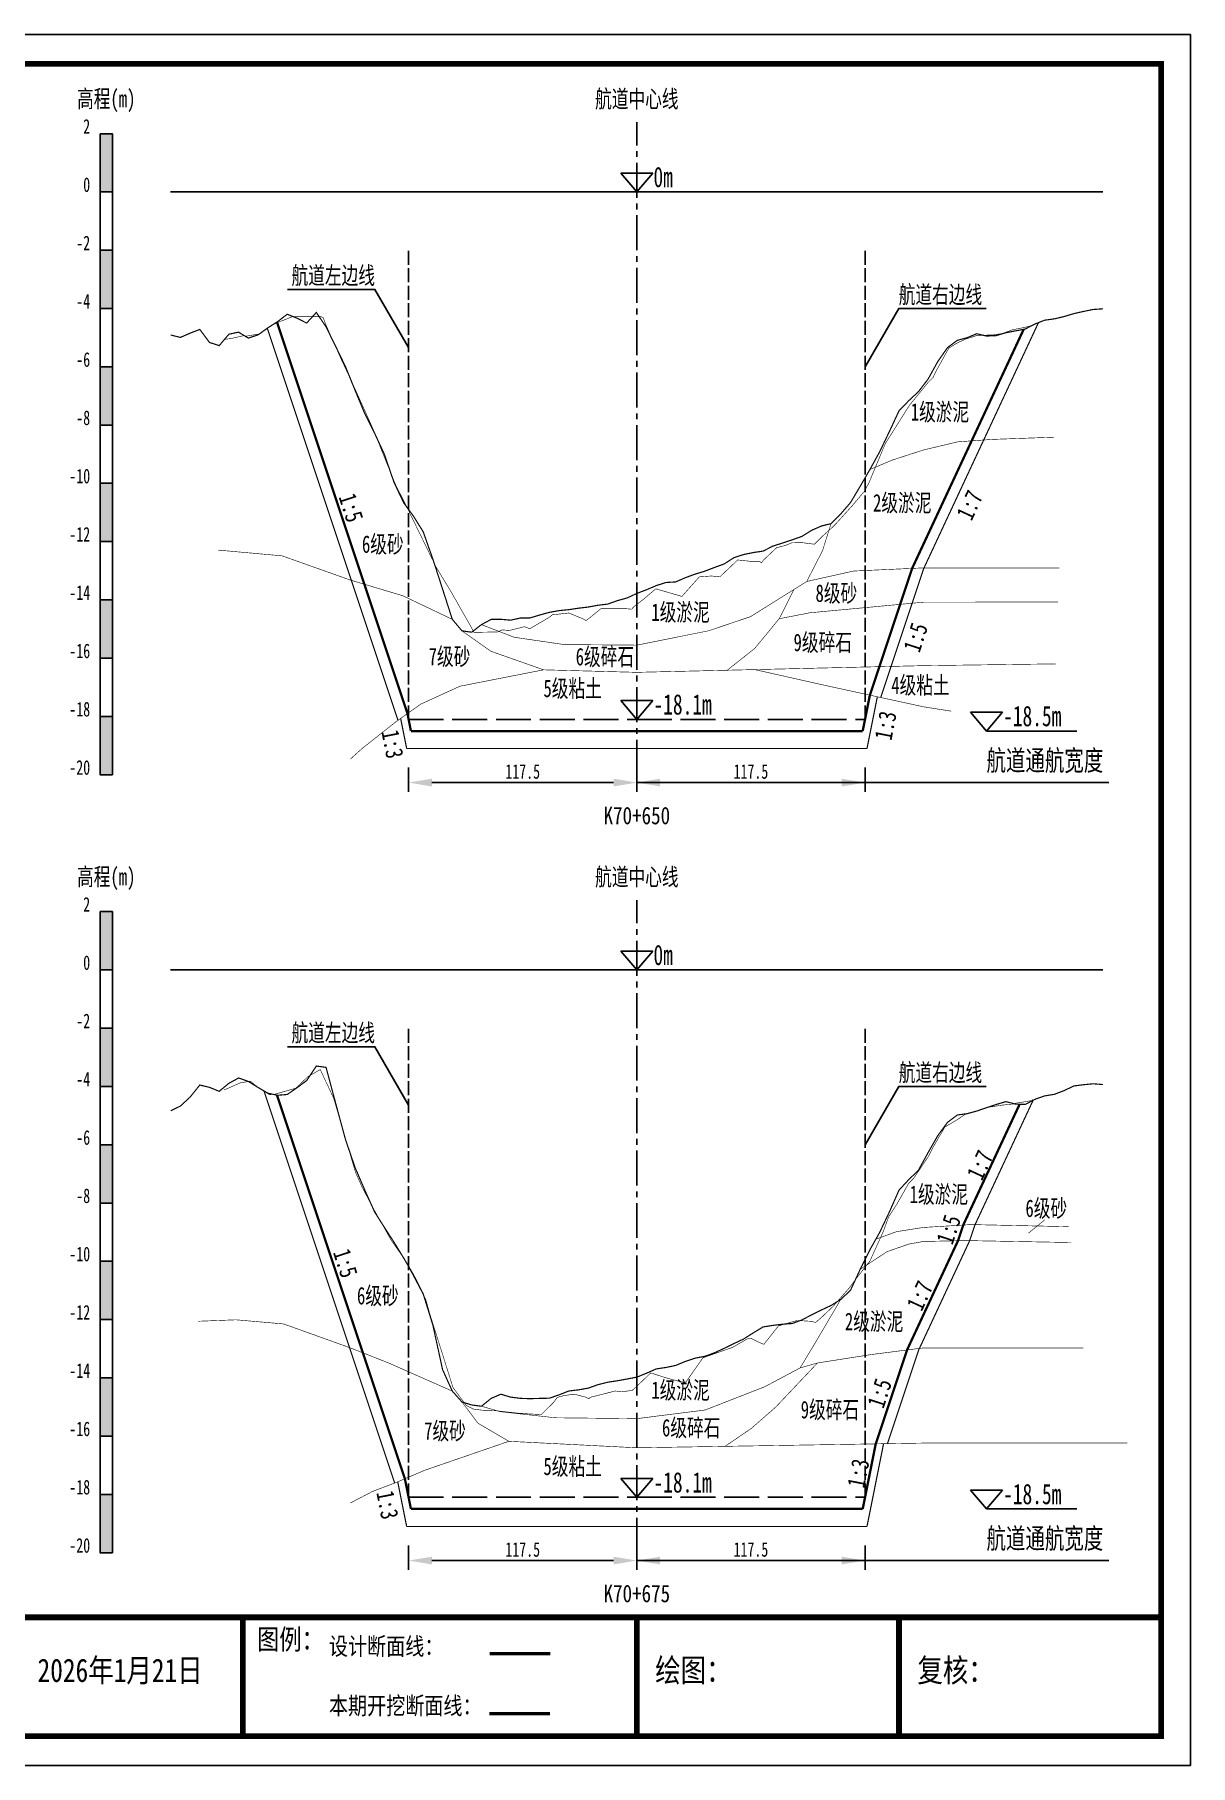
# Model space of a CAD drawing. Header units: millimetres. Extents: x 0 to 1680, y -8762 to 0.
# Drawn here: x 851.7 to 1050, y -5643 to -5346 of the extents above; entities that cross this region are included whole.
import ezdxf
from ezdxf.enums import TextEntityAlignment as Align

# ---------------------------------------------------------------- set-up
doc = ezdxf.new("R2010")
doc.units = ezdxf.units.MM
for name, pattern in [('ACAD_ISO02W100', [15, 12, -3]), ('ACAD_ISO05W100', [33, 24, -3, 0, -3, 0, -3]), ('CENTER2', [1.125, 0.75, -0.125, 0.125, -0.125])]:
    doc.linetypes.add(name, pattern=pattern)
for name, color, linetype in [('0-桩号', 1, 'Continuous'), ('0-航道左右边线标注', 8, 'Continuous'), ('1-疏浚底高', 7, 'Continuous'), ('1-通航宽度', 7, 'Continuous'), ('1-通航底高', 7, 'Continuous'), ('202601', 5, 'Continuous'), ('DMX', 20, 'Continuous'), ('L1', 7, 'Continuous'), ('图幅外框线', 145, 'Continuous'), ('地质分层', 6, 'Continuous'), ('坡比', 1, 'Continuous'), ('尺寸标注', 1, 'Continuous'), ('开挖线', 4, 'Continuous'), ('标尺', 7, 'Continuous'), ('超挖线', 3, 'Continuous'), ('辅助框', 7, 'Continuous'), ('通航底面线', 7, 'ACAD_ISO02W100')]:
    doc.layers.add(name, color=color, linetype=linetype)
doc.styles.get("Standard").update_dxf_attribs({"font": 'arial.ttf'})
doc.styles.add('仿宋', font='仿宋_GB2312.ttf', dxfattribs={"width": 0.8})
doc.styles.add('仿宋GB2312', font='仿宋_GB2312.ttf', dxfattribs={"width": 0.7, "height": 2.5})
doc.styles.add('仿宋体', font='仿宋_GB2312.ttf', dxfattribs={"width": 0.8})
doc.dimstyles.new('2000', dxfattribs={"dimtxt": 3, "dimasz": 2.5, "dimexe": 1.25, "dimexo": 0.625, "dimtad": 1, "dimlfac": 2, "dimdsep": 46, "dimtxsty": 'Standard', "dimcen": 2.5, "dimadec": 0, "dimazin": 0, "dimtfac": 1, "dimtmove": 0, "dimatfit": 3, "dimfxl": 0, "dimarcsym": 0})

# ---------------------------------------------------------------- blocks, each defined once
blk = doc.blocks.new('标尺')
at = {"layer": '标尺', "linetype": 'Continuous'}
for points in [[(-2.11667, 100), (0, 100), (0, 90), (-2.11667, 90)], [(-2.11667, 80), (0, 80), (0, 70), (-2.11667, 70)], [(-2.11667, 60), (0, 60), (0, 50), (-2.11667, 50)], [(-2.11667, 40), (0, 40), (0, 30), (-2.11667, 30)], [(-2.11667, 20), (0, 20), (0, 10), (-2.11667, 10)], [(-2.11667, 0), (0, 0), (0, -10), (-2.11667, -10)]]:
    blk.add_hatch(color=256, dxfattribs=at).paths.add_polyline_path(points)
for p, q in [((-2.11667, -10), (-2.11667, 100)), ((0, -10), (0, 100)), ((-2.11667, 80), (0, 80)), ((-2.11667, 70), (0, 70)), ((-2.11667, 60), (0, 60)), ((-2.11667, 50), (0, 50)), ((-2.11667, 40), (0, 40)), ((-2.11667, 30), (0, 30)), ((-2.11667, 20), (0, 20)), ((-2.11667, 10), (0, 10)), ((-2.11667, 0), (0, 0)), ((-2.11667, -10), (0, -10))]:
    blk.add_line(p, q, dxfattribs=at)
at = {"layer": '标尺'}
for points in [[(-2.11667, 100), (0, 100), (0, 90), (-2.11667, 90)], [(-2.11667, 100), (0, 100), (0, 90), (-2.11667, 90)], [(-2.11667, 80), (0, 80), (0, 70), (-2.11667, 70)], [(-2.11667, 80), (0, 80), (0, 70), (-2.11667, 70)], [(-2.11667, 60), (0, 60), (0, 50), (-2.11667, 50)], [(-2.11667, 60), (0, 60), (0, 50), (-2.11667, 50)], [(-2.11667, 40), (0, 40), (0, 30), (-2.11667, 30)], [(-2.11667, 40), (0, 40), (0, 30), (-2.11667, 30)], [(-2.11667, 20), (0, 20), (0, 10), (-2.11667, 10)], [(-2.11667, 20), (0, 20), (0, 10), (-2.11667, 10)], [(-2.11667, 0), (0, 0), (0, -10), (-2.11667, -10)], [(-2.11667, 0), (0, 0), (0, -10), (-2.11667, -10)]]:
    blk.add_lwpolyline(points, close=True, dxfattribs=at)
at = {"layer": '标尺', "style": '仿宋GB2312', "width": 0.7}
blk.add_text('高程(m)', height=3, dxfattribs=at).set_placement((-1.05833, 106), align=Align.MIDDLE_CENTER)
for s, p in [('2', (-3.81667, 100)), ('0', (-3.81667, 90)), ('-2', (-3.81667, 80)), ('-4', (-3.81667, 70)), ('-6', (-3.81667, 60)), ('-8', (-3.81667, 50)), ('-10', (-3.81667, 40)), ('-12', (-3.81667, 30)), ('-14', (-3.81667, 20)), ('-16', (-3.81667, 10)), ('-18', (-3.81667, 0)), ('-20', (-3.81667, -10))]:
    blk.add_text(s, height=2.5, dxfattribs=at).set_placement(p, align=Align.RIGHT)
blk = doc.blocks.new('通航底高')
at = {"layer": '1-通航底高'}
for p, q in [((-2.76, 3.23), (0, 0)), ((2.76, 3.23), (-2.76, 3.23)), ((0, 0), (2.76, 3.23))]:
    blk.add_line(p, q, dxfattribs=at)
at = {"layer": '1-通航底高', "style": '仿宋', "width": 0.7}
blk.add_attdef('通航底高', (2.86, 0.82), '', height=3.5, dxfattribs=at)
blk = doc.blocks.new('疏浚底高')
at = {"layer": '1-疏浚底高'}
for p, q in [((-2.76, 3.23), (0, 0)), ((2.76, 3.23), (-2.76, 3.23)), ((0, 0), (2.76, 3.23)), ((0, 0), (15.51, 0))]:
    blk.add_line(p, q, dxfattribs=at)
at = {"layer": '1-疏浚底高', "style": '仿宋', "width": 0.7}
blk.add_attdef('疏浚底高', (2.86, 0.82), '', height=3.5, dxfattribs=at)
blk = doc.blocks.new('*D254')
at = {"layer": 'Defpoints', "color": 0}
for p in [(915.83, -5463.5), (955, -5463.5), (955, -5474.35)]:
    blk.add_point(p, dxfattribs=at)
at = {"layer": '尺寸标注', "color": 0, "lineweight": -2, "ltscale": 0.5}
for p, q in [((915.83, -5471.75), (915.83, -5475.95)), ((955, -5471.75), (955, -5475.95)), ((919.83, -5474.35), (951, -5474.35))]:
    blk.add_line(p, q, dxfattribs=at)
at = {"layer": '尺寸标注', "color": 0}
for points in [[(919.83, -5473.69), (919.83, -5475.02), (915.83, -5474.35)], [(951, -5475.02), (951, -5473.69), (955, -5474.35)]]:
    blk.add_solid(points, dxfattribs=at)
at = {"layer": '尺寸标注', "color": 0, "insert": (935.42, -5472.46), "char_height": 2.5, "attachment_point": 5, "style": '仿宋GB2312'}
blk.add_mtext('117.5', dxfattribs=at)
blk = doc.blocks.new('*D255')
at = {"layer": 'Defpoints', "color": 0}
for p in [(915.83, -5597), (955, -5597), (955, -5607.85)]:
    blk.add_point(p, dxfattribs=at)
at = {"layer": '尺寸标注', "color": 0, "lineweight": -2, "ltscale": 0.5}
for p, q in [((915.83, -5605.25), (915.83, -5609.45)), ((955, -5605.25), (955, -5609.45)), ((919.83, -5607.85), (951, -5607.85))]:
    blk.add_line(p, q, dxfattribs=at)
at = {"layer": '尺寸标注', "color": 0}
for points in [[(919.83, -5607.19), (919.83, -5608.52), (915.83, -5607.85)], [(951, -5608.52), (951, -5607.19), (955, -5607.85)]]:
    blk.add_solid(points, dxfattribs=at)
at = {"layer": '尺寸标注', "color": 0, "insert": (935.42, -5605.96), "char_height": 2.5, "attachment_point": 5, "style": '仿宋GB2312'}
blk.add_mtext('117.5', dxfattribs=at)
blk = doc.blocks.new('*D311')
at = {"layer": 'Defpoints', "color": 0}
for p in [(955, -5463.5), (994.17, -5463.5), (994.17, -5474.35)]:
    blk.add_point(p, dxfattribs=at)
at = {"layer": '尺寸标注', "color": 0, "lineweight": -2, "ltscale": 0.5}
for p, q in [((955, -5471.75), (955, -5475.95)), ((994.17, -5471.75), (994.17, -5475.95)), ((959, -5474.35), (990.17, -5474.35))]:
    blk.add_line(p, q, dxfattribs=at)
at = {"layer": '尺寸标注', "color": 0}
for points in [[(959, -5473.69), (959, -5475.02), (955, -5474.35)], [(990.17, -5475.02), (990.17, -5473.69), (994.17, -5474.35)]]:
    blk.add_solid(points, dxfattribs=at)
at = {"layer": '尺寸标注', "color": 0, "insert": (974.58, -5472.46), "char_height": 2.5, "attachment_point": 5, "style": '仿宋GB2312'}
blk.add_mtext('117.5', dxfattribs=at)
blk = doc.blocks.new('*D312')
at = {"layer": 'Defpoints', "color": 0}
for p in [(955, -5597), (994.17, -5597), (994.17, -5607.85)]:
    blk.add_point(p, dxfattribs=at)
at = {"layer": '尺寸标注', "color": 0, "lineweight": -2, "ltscale": 0.5}
for p, q in [((955, -5605.25), (955, -5609.45)), ((994.17, -5605.25), (994.17, -5609.45)), ((959, -5607.85), (990.17, -5607.85))]:
    blk.add_line(p, q, dxfattribs=at)
at = {"layer": '尺寸标注', "color": 0}
for points in [[(959, -5607.19), (959, -5608.52), (955, -5607.85)], [(990.17, -5608.52), (990.17, -5607.19), (994.17, -5607.85)]]:
    blk.add_solid(points, dxfattribs=at)
at = {"layer": '尺寸标注', "color": 0, "insert": (974.58, -5605.96), "char_height": 2.5, "attachment_point": 5, "style": '仿宋GB2312'}
blk.add_mtext('117.5', dxfattribs=at)

msp = doc.modelspace()

# ---------------------------------------------------------------- linework, layer by layer
at = {"layer": '0-航道左右边线标注', "linetype": 'ACAD_ISO02W100', "ltscale": 0.2}
for points in [[(915.8333, -5463.5), (915.8333, -5383)], [(994.1667, -5463.5), (994.1667, -5383)], [(915.8333, -5597), (915.8333, -5516.5)], [(994.1667, -5597), (994.1667, -5516.5)]]:
    msp.add_lwpolyline(points, dxfattribs=at)
at = {"layer": '0-航道左右边线标注'}
for points in [[(915.8333, -5399.7131), (910.0598, -5389.7131), (895.0598, -5389.7131)], [(994.1667, -5403), (999.9402, -5393), (1014.9402, -5393)], [(915.8333, -5529.6818), (910.0598, -5519.6818), (895.0598, -5519.6818)], [(994.1667, -5536.5), (999.9402, -5526.5), (1014.9402, -5526.5)]]:
    msp.add_lwpolyline(points, dxfattribs=at)
at = {"layer": '1-通航宽度'}
for points in [[(955, -5474.35), (1036, -5474.35)], [(955, -5607.85), (1036, -5607.85)]]:
    msp.add_lwpolyline(points, dxfattribs=at)
at = {"layer": '202601', "color": 1, "linetype": 'Continuous', "const_width": 0.1}
for points in [[(884.166, -5398.3), (885.3997, -5398.15), (887.5497, -5397.65), (887.903, -5397.75), (890.343, -5397.35), (892.213, -5396), (892.9764, -5395.55), (895.913, -5394.4), (895.9897, -5394.4), (900.823, -5394.4), (901.193, -5394.6), (901.6197, -5395.75), (904.2397, -5401.65), (906.003, -5405.4), (909.1397, -5412.35), (910.2064, -5414.75), (911.1464, -5417.2), (913.373, -5422.7), (913.6764, -5423.4), (915.453, -5426.9), (919.8364, -5435.9), (920.0497, -5436.2), (920.4497, -5437.2), (923.203, -5441.75), (926.673, -5447.85), (927.0397, -5448.55), (927.2864, -5448.55), (928.3964, -5448.55), (931.113, -5448.5), (931.8697, -5448.15), (933.1264, -5448.25), (935.7197, -5447.6), (936.6397, -5447.95), (939.943, -5446), (940.5197, -5445.55), (941.0964, -5445.5), (943.3597, -5445.25), (945.853, -5446.3), (946.2764, -5446.55), (946.7697, -5446.2), (948.853, -5444.5), (952.9897, -5444.5), (954.1064, -5444.6), (954.513, -5444.15), (956.2597, -5442.8), (958.2564, -5441.1), (958.9297, -5441.3), (962.2164, -5442.25), (962.743, -5442.4), (962.873, -5442.25), (965.7297, -5439.05), (967.8097, -5438.9), (969.253, -5439.05), (971.623, -5436.8), (972.293, -5436.15), (974.6797, -5436.4), (976.073, -5436.4), (976.393, -5436.65), (976.703, -5436.2), (978.9864, -5434.05), (980.523, -5433.65), (981.7164, -5433.15), (983.5464, -5433.2), (985.4697, -5433.45), (986.943, -5432), (988.4464, -5430.65), (989.203, -5429.9), (992.0097, -5426.8), (994.0697, -5424.35), (994.8364, -5422.9), (997.5064, -5416.5), (997.7197, -5416.05), (998.1364, -5415.4), (1001.7564, -5409.65), (1005.0597, -5405.6), (1005.833, -5404.85), (1006.3264, -5403.8), (1008.5397, -5399.8), (1009.8264, -5399), (1011.4297, -5398.25), (1013.4297, -5397.6), (1015.9464, -5397.55), (1017.713, -5397.3), (1019.4864, -5396.65), (1021.543, -5396.25), (1022.713, -5395.95), (1022.7164, -5395.95)], [(884.166, -5527.1), (887.0164, -5525.85), (888.6997, -5525.6), (889.293, -5526.1), (890.463, -5527), (891.9464, -5527.9), (892.7997, -5527.85), (896.4764, -5526.8), (898.5664, -5524.8), (900.673, -5523.6), (902.9697, -5528.5), (904.073, -5532.3), (906.713, -5541.2), (907.8197, -5543.7), (909.6464, -5547.2), (911.2064, -5549.95), (912.7964, -5552.8), (914.7764, -5555.65), (915.2764, -5556.45), (916.9064, -5559.5), (918.803, -5563.1), (919.4797, -5565.55), (923.453, -5578.15), (925.693, -5581.2), (926.913, -5581.85), (928.4564, -5582.05), (930.3897, -5582.1), (934.983, -5582.6), (935.5297, -5582.6), (935.9197, -5582.65), (938.5864, -5582.8), (940.6797, -5580.75), (941.3664, -5579.85), (942.4497, -5579.55), (944.253, -5579.3), (946.1897, -5579.8), (946.7764, -5580.1), (946.9697, -5579.85), (951.3197, -5578.75), (951.663, -5578.8), (952.3697, -5578.9), (954.2197, -5578.65), (955.8797, -5577.1), (957.3864, -5575.65), (959.6997, -5576.4), (961.653, -5576.95), (963.213, -5577.3), (963.3764, -5577.2), (963.5097, -5577.1), (966.353, -5573.05), (970.773, -5571.5), (971.373, -5571.3), (973.9997, -5569.8), (974.5864, -5569.7), (975.8597, -5570.35), (976.813, -5570.75), (977.1597, -5570.3), (979.2964, -5567.6), (980.9397, -5567.1), (982.5597, -5566.65), (984.963, -5566.8), (985.6797, -5567), (986.8264, -5566), (988.7197, -5564.2), (991.4364, -5561.1), (993.1297, -5558.85), (995.033, -5556.4), (997.353, -5551.25), (998.1964, -5548.9), (999.623, -5546.7), (1001.663, -5543.1), (1002.513, -5542.25), (1004.9864, -5538.6), (1005.8197, -5536.95), (1007.8697, -5533.45), (1010.0564, -5532.15), (1011.323, -5531.3), (1013.7697, -5530.55), (1014.9864, -5530.15), (1015.4264, -5530.05), (1017.6797, -5529.7), (1019.6397, -5529.5), (1020.1497, -5529.35), (1020.8364, -5529.25), (1022.8797, -5528.9), (1022.9097, -5528.7)]]:
    msp.add_lwpolyline(points, dxfattribs=at)
at = {"layer": 'DMX', "color": 7, "linetype": 'Continuous', "const_width": 0.2}
for points in [[(875, -5397.545), (875, -5397.545), (876.6667, -5397.965), (878.3333, -5397.235), (880, -5396.59), (881.6667, -5398.83), (883.3333, -5399.365), (885, -5397.405), (886.6667, -5397.06), (888.3333, -5398.08), (890, -5397.525), (891.6667, -5396.325), (893.3333, -5395.265), (895, -5393.99), (896.6667, -5394.65), (898.3333, -5395.5), (900, -5393.675), (901.6667, -5396.145), (903.3333, -5399.53), (905, -5402.97), (906.6667, -5407.08), (908.3333, -5411.09), (910, -5414.405), (911.6667, -5417.995), (913.3333, -5422.84), (915, -5426.35), (916.6667, -5428.635), (918.3333, -5431.3), (920, -5436.005), (921.6667, -5441.155), (923.3333, -5446.34), (925, -5448.32), (926.6667, -5448.545), (928.3333, -5447.245), (930, -5446.35), (931.6667, -5446.335), (933.3333, -5446.48), (935, -5446.115), (936.6667, -5446.095), (938.3333, -5445.6), (940, -5445.14), (941.6667, -5444.84), (943.3333, -5444.675), (945, -5444.425), (946.6667, -5444.23), (948.3333, -5443.92), (950, -5443.72), (951.6667, -5443.13), (953.3333, -5442.67), (955, -5441.895), (956.6667, -5441.26), (958.3333, -5440.55), (960, -5440.015), (961.6667, -5439.92), (963.3333, -5439.195), (965, -5438.58), (966.6667, -5438.075), (968.3333, -5437.435), (970, -5436.83), (971.6667, -5435.755), (973.3333, -5435.215), (975, -5434.875), (976.6667, -5434.63), (978.3333, -5433.775), (980, -5433.25), (981.6667, -5432.695), (983.3333, -5432.105), (985, -5431.065), (986.6667, -5430.33), (988.3333, -5429.915), (990, -5428.24), (991.6667, -5426.31), (993.3333, -5423.51), (995, -5420.625), (996.6667, -5417.61), (998.3333, -5414.135), (1000, -5410.55), (1001.6667, -5408.82), (1003.3333, -5407.275), (1005, -5405.085), (1006.6667, -5402.07), (1008.3333, -5399.695), (1010, -5398.465), (1011.6667, -5398.02), (1013.3333, -5397.325), (1015, -5397.725), (1016.6667, -5397.65), (1018.3333, -5397.155), (1020, -5396.84), (1021.6667, -5396.515), (1023.3333, -5395.655), (1025, -5395.005), (1026.6667, -5394.775), (1028.3333, -5394.38), (1030, -5393.875), (1031.6667, -5393.5), (1033.3333, -5393.165), (1035, -5393.055)], [(875, -5530.67), (875, -5530.67), (876.6667, -5529.865), (878.3333, -5528.325), (880, -5526.25), (881.6667, -5526.65), (883.3333, -5527.33), (885, -5525.95), (886.6667, -5525.04), (888.3333, -5525.635), (890, -5526.67), (891.6667, -5527.64), (893.3333, -5528.015), (895, -5527.87), (896.6667, -5526.73), (898.3333, -5525.495), (900, -5522.995), (901.6667, -5523.22), (903.3333, -5529.44), (905, -5535.6), (906.6667, -5540.46), (908.3333, -5544.315), (910, -5548.025), (911.6667, -5550.66), (913.3333, -5553.23), (915, -5555.95), (916.6667, -5558.81), (918.3333, -5562.07), (920, -5567.455), (921.6667, -5575.095), (923.3333, -5578.775), (925, -5580.645), (926.6667, -5581.15), (928.3333, -5581.37), (930, -5580.03), (931.6667, -5579.3), (933.3333, -5579.805), (935, -5580.015), (936.6667, -5580.075), (938.3333, -5580.025), (940, -5579.99), (941.6667, -5579.41), (943.3333, -5578.755), (945, -5578.555), (946.6667, -5578.265), (948.3333, -5577.67), (950, -5577.25), (951.6667, -5577), (953.3333, -5576.695), (955, -5576.38), (956.6667, -5575.705), (958.3333, -5574.965), (960, -5574.72), (961.6667, -5574.37), (963.3333, -5573.675), (965, -5573.12), (966.6667, -5572.81), (968.3333, -5572.2), (970, -5571.43), (971.6667, -5570.615), (973.3333, -5569.83), (975, -5568.77), (976.6667, -5567.765), (978.3333, -5567.5), (980, -5567.295), (981.6667, -5567.175), (983.3333, -5566.565), (985, -5565.68), (986.6667, -5564.86), (988.3333, -5564.08), (990, -5563.04), (991.6667, -5561.485), (993.3333, -5557.87), (995, -5554.525), (996.6667, -5551.555), (998.3333, -5548.055), (1000, -5544.285), (1001.6667, -5542.485), (1003.3333, -5540.87), (1005, -5537.825), (1006.6667, -5534.91), (1008.3333, -5532.64), (1010, -5531.39), (1011.6667, -5531.17), (1013.3333, -5530.72), (1015, -5530.14), (1016.6667, -5529.59), (1018.3333, -5529.1), (1020, -5529.525), (1021.6667, -5529.58), (1023.3333, -5528.695), (1025, -5528.115), (1026.6667, -5527.84), (1028.3333, -5527.205), (1030, -5526.41), (1031.6667, -5526.2), (1033.3333, -5526.035), (1035, -5526.17)]]:
    msp.add_lwpolyline(points, dxfattribs=at)
at = {"layer": 'L1', "linetype": 'CENTER2', "ltscale": 8}
for p, q in [((955, -5473), (955, -5361)), ((955, -5606.5), (955, -5494.5))]:
    msp.add_line(p, q, dxfattribs=at)
at = {"layer": 'L1'}
for p, q in [((952.2375, -5369.7679), (955, -5373)), ((957.7625, -5369.7679), (952.2375, -5369.7679)), ((955, -5373), (957.7625, -5369.7679)), ((875, -5373), (1035, -5373)), ((952.2375, -5503.2679), (955, -5506.5)), ((957.7625, -5503.2679), (952.2375, -5503.2679)), ((955, -5506.5), (957.7625, -5503.2679)), ((875, -5506.5), (1035, -5506.5))]:
    msp.add_line(p, q, dxfattribs=at)
at = {"layer": '图幅外框线'}
msp.add_lwpolyline([(630, -5346), (1050, -5346), (1050, -5643), (630, -5643)], close=True, dxfattribs=at)
at = {"layer": '地质分层', "linetype": 'ACAD_ISO05W100', "ltscale": 0.2, "const_width": 0.1, "flags": 128}
for points in [[(995, -5420.625), (998.8674, -5418.9999), (1004.1669, -5417.2863), (1010.0443, -5415.8845), (1016.0293, -5415.4597), (1026.5542, -5415.0856)], [(984.162, -5439.8425), (986.8853, -5434.5138), (988.3333, -5429.915)], [(883.1491, -5434.4553), (894.1202, -5435.4435), (905.8337, -5439.5968), (914.8425, -5442.2902), (923.3333, -5446.34)], [(928.3333, -5447.245), (933.9361, -5449.4097), (942.5229, -5450.6705), (955, -5450.7667), (967.3737, -5448.2905), (974.5265, -5445.8684), (984.162, -5439.8425), (992.1797, -5438.0531), (1004.1669, -5437.5085), (1027.5174, -5437.5159)], [(970.5167, -5455.0713), (975.2483, -5451.3169), (979.4404, -5446.2296), (981.9539, -5441.2234)], [(979.4404, -5446.2296), (984.7105, -5445.2122), (1004.1669, -5443.3974), (1027.2988, -5443.3643)], [(925, -5448.32), (929.927, -5451.8021), (938.9991, -5455.0015), (955, -5455.4333), (1004.1669, -5454.2863), (1026.9021, -5453.9804)], [(905.8337, -5470.3302), (907.8597, -5468.5), (913.7874, -5463.8189), (917.9143, -5460.8944), (924.6298, -5457.82), (938.9991, -5455.0015)], [(975.2389, -5454.9612), (987.3861, -5457.692), (1004.1669, -5461.3418), (1008.9907, -5462.1004)], [(996.0245, -5552.6994), (999.5768, -5551.4128), (1004.1669, -5550.6943), (1012.3637, -5550.1966), (1029.0964, -5550.555)], [(1022.2219, -5551.6512), (1025.0196, -5549.3771)], [(993.3333, -5557.87), (997.9297, -5554.8533), (1001.6436, -5553.5535), (1004.1669, -5553.0943), (1011.5428, -5552.9426), (1029.575, -5553.2778)], [(983.031, -5574.7923), (985.6952, -5570.3625), (990, -5563.04)], [(879.7671, -5566.7867), (886.197, -5566.5383), (894.3851, -5567.2487), (905.8337, -5571.355), (912.4899, -5573.9849), (923.3333, -5578.775)], [(928.3333, -5581.37), (931.543, -5582.2968), (941.0093, -5583.3506), (955, -5583.5), (966.7349, -5582.0151), (976.9662, -5578.0174), (983.031, -5574.7923), (985.9864, -5573.9494), (995.352, -5572.4843), (1004.1669, -5571.361), (1031.6232, -5571.37)], [(970.129, -5588.2521), (974.6173, -5585.2038), (978.8463, -5581.51), (985.9864, -5573.9494)], [(925, -5580.645), (927.7253, -5584.2732), (933.0329, -5587.3879), (955, -5588.5), (1004.1669, -5587.6943), (1039.1853, -5587.6707)], [(905.8337, -5597.9772), (909.6623, -5595.9825), (913.6291, -5594.4767), (918.5723, -5592.3713), (933.0329, -5587.3879)]]:
    msp.add_lwpolyline(points, dxfattribs=at)
at = {"layer": '开挖线', "linetype": 'Continuous', "const_width": 0.4, "flags": 128}
for points in [[(915.6352, -5462.5094), (893.2402, -5395.3243)], [(1002.2478, -5437.5957), (1021.3939, -5396.5682)], [(994.9972, -5459.3474), (1002.2478, -5437.5957)], [(993.7667, -5465.5), (994.9972, -5459.3474)], [(916.2333, -5465.5), (915.6352, -5462.5094)], [(916.2333, -5465.5), (993.7667, -5465.5)], [(915.1953, -5593.8096), (893.2581, -5527.9981)], [(1011.017, -5550.2783), (1020.6913, -5529.5478)], [(1010.1192, -5552.9719), (1011.017, -5550.2783)], [(1001.3713, -5571.7173), (1010.1192, -5552.9719)], [(996.001, -5587.8281), (1001.3713, -5571.7173)], [(993.7667, -5599), (996.001, -5587.8281)], [(916.2333, -5599), (915.1953, -5593.8096)], [(916.2333, -5599), (993.7667, -5599)]]:
    msp.add_lwpolyline(points, dxfattribs=at)
at = {"layer": '超挖线', "linetype": 'ACAD_ISO02W100', "ltscale": 0.5, "const_width": 0.2, "flags": 128}
for points in [[(914.0174, -5463.6559), (891.5917, -5396.379)], [(1004.2884, -5437.5085), (1023.9284, -5395.4229)], [(996.862, -5459.753), (1004.2768, -5437.5085)], [(994.5, -5468.5), (996.2749, -5459.6253)], [(915.5, -5468.5), (914.4674, -5463.337)], [(915.5, -5468.5), (994.5, -5468.5)], [(913.4414, -5594.548), (891.0116, -5527.2588)], [(1013.0483, -5550.2112), (1023.0088, -5528.8673)], [(1012.1253, -5552.9534), (1013.0395, -5550.211)], [(1003.4978, -5571.4463), (1012.1278, -5552.9535)], [(998.012, -5587.7952), (1003.4601, -5571.4511)], [(994.5, -5602), (997.3388, -5587.8062)], [(915.5, -5602), (913.9666, -5594.333)], [(915.5, -5602), (994.5, -5602)]]:
    msp.add_lwpolyline(points, dxfattribs=at)
at = {"layer": '辅助框', "color": 24, "const_width": 1}
msp.add_lwpolyline([(1045, -5638), (1045, -5351), (655, -5351), (655, -5638)], close=True, dxfattribs=at)
for points in [[(655, -5617.582), (1045, -5617.582)], [(887.3788, -5617.582), (887.3788, -5638)], [(955, -5617.582), (955, -5638)], [(1000, -5617.582), (1000, -5617.582), (1000, -5638)]]:
    msp.add_lwpolyline(points, dxfattribs=at)
at = {"layer": '辅助框', "color": 7, "lineweight": 50}
msp.add_lwpolyline([(929.7886, -5623.7804), (940.1471, -5623.7804)], dxfattribs=at)
at = {"layer": '辅助框', "color": 1, "lineweight": 50}
msp.add_lwpolyline([(929.7168, -5634.107), (940.0753, -5634.107)], dxfattribs=at)
at = {"layer": '通航底面线', "ltscale": 0.5}
for points in [[(915.8333, -5463.5), (955, -5463.5), (994.1667, -5463.5)], [(915.8333, -5597), (955, -5597), (994.1667, -5597)]]:
    msp.add_lwpolyline(points, dxfattribs=at)

# ---------------------------------------------------------------- block references
at = {"layer": '1-疏浚底高'}
for p in [(1015, -5465.5), (1015, -5599)]:
    msp.add_blockref('疏浚底高', p, dxfattribs=at).add_auto_attribs({'疏浚底高': '-18.5m'})
at = {"layer": '1-通航底高'}
for p in [(955, -5463.5), (955, -5597)]:
    msp.add_blockref('通航底高', p, dxfattribs=at).add_auto_attribs({'通航底高': '-18.1m'})
at = {"layer": '标尺'}
for p in [(865, -5463), (865, -5596.5)]:
    msp.add_blockref('标尺', p, dxfattribs=at)

# ---------------------------------------------------------------- texts
at = {"layer": '0-桩号', "style": '仿宋', "width": 0.8}
for s, p in [('K70+650', (955, -5480.0289)), ('K70+675', (955, -5613.5289))]:
    msp.add_text(s, height=3, dxfattribs=at).set_placement(p, align=Align.MIDDLE)
at = {"layer": '0-航道左右边线标注', "style": '仿宋', "width": 0.7}
for p in [(910.0598, -5389.7131), (910.0598, -5519.6818)]:
    msp.add_text('航道左边线', height=3, dxfattribs=at).set_placement(p, align=Align.BOTTOM_RIGHT)
for p in [(999.9402, -5393), (999.9402, -5526.5)]:
    msp.add_text('航道右边线', height=3, dxfattribs=at).set_placement(p, align=Align.BOTTOM_LEFT)
at = {"layer": '1-通航宽度', "style": '仿宋', "width": 0.7}
for p in [(1015, -5473.35), (1015, -5606.85)]:
    msp.add_text('航道通航宽度', height=3.5, dxfattribs=at).set_placement(p, align=Align.BOTTOM_LEFT)
at = {"layer": 'L1', "style": '仿宋', "width": 0.7}
for p in [(955, -5357.0289), (955, -5490.5289)]:
    msp.add_text('航道中心线', height=3, dxfattribs=at).set_placement(p, align=Align.MIDDLE_CENTER)
for p in [(957.8561, -5372.1797), (957.8561, -5505.6797)]:
    msp.add_text('0m ', height=3.5, dxfattribs=at).set_placement(p)
at = {"layer": '地质分层', "linetype": 'Continuous', "width": 0.7}
for s, style, p in [('1级淤泥', '仿宋体', (1007.0214, -5410.7387)), ('2级淤泥', '仿宋体', (1000.5486, -5426.3374)), ('6级砂', '仿宋GB2312', (911.4045, -5433.4339)), ('8级砂', '仿宋GB2312', (989.2472, -5441.8437)), ('1级淤泥', '仿宋体', (962.5027, -5445.0994)), ('9级碎石', '仿宋GB2312', (986.9083, -5450.2987)), ('7级砂', '仿宋GB2312', (922.8536, -5452.7115)), ('6级碎石', '仿宋GB2312', (949.5219, -5452.7355)), ('4级粘土', '仿宋GB2312', (1003.6801, -5457.6274)), ('5级粘土', '仿宋体', (943.9878, -5458.1852)), ('1级淤泥', '仿宋体', (1006.8328, -5544.9967)), ('6级砂', '仿宋GB2312', (1025.2741, -5547.3904)), ('6级砂', '仿宋GB2312', (910.5527, -5562.3962)), ('2级淤泥', '仿宋体', (995.7186, -5566.82)), ('1级淤泥', '仿宋体', (962.5027, -5578.5994)), ('9级碎石', '仿宋GB2312', (988.14, -5581.9502)), ('6级碎石', '仿宋GB2312', (964.3299, -5585.0564)), ('7级砂', '仿宋GB2312', (922.0752, -5585.5937)), ('5级粘土', '仿宋体', (943.9878, -5591.6852))]:
    msp.add_text(s, height=3, dxfattribs=dict(at, style=style)).set_placement(p, align=Align.MIDDLE_CENTER)
at = {"layer": '坡比', "style": '仿宋体', "width": 0.8}
for s, rotation, p in [('1:5', 288, (905.9592, -5427.1847)), ('1:7', 65, (1012.1317, -5426.7437)), ('1:5', 72, (1002.8583, -5449.4433)), ('1:3', 79, (997.6969, -5464.5668)), ('1:3', 281, (913.0785, -5467.7513)), ('1:7', 65, (1013.9071, -5539.9873)), ('1:5', 72, (1008.5192, -5551.0379)), ('1:5', 288, (904.9881, -5556.8262)), ('1:7', 65, (1003.5722, -5562.397)), ('1:5', 72, (996.6638, -5579.1396)), ('1:3', 79, (993.0187, -5592.8737)), ('1:3', 281, (912.2039, -5598.3015))]:
    msp.add_text(s, height=3, rotation=rotation, dxfattribs=at).set_placement(p, align=Align.MIDDLE)
at = {"layer": '辅助框', "insert": (889.8269, -5619.632), "char_height": 3.5, "width": 20.652058, "attachment_point": 1, "style": '仿宋'}
msp.add_mtext('{\\C3;图例：}', dxfattribs=at)
at = {"layer": '辅助框', "color": 7, "lineweight": 50, "insert": (902.1654, -5621.0513), "char_height": 3, "width": 26.24717, "attachment_point": 1, "style": '仿宋'}
msp.add_mtext('设计断面线：', dxfattribs=at)
at = {"layer": '辅助框', "lineweight": 0, "char_height": 4, "width": 115.886347, "attachment_point": 1}
for s, insert in [('{\\fKaiTi|b0|i0|c134|p49;\\W0.8;测量日期：2026年1月21日}', (830.3284, -5624.682)), ('{\\fKaiTi|b0|i0|c134|p49;\\W0.8;绘图：}', (958.1551, -5624.682)), ('{\\fKaiTi|b0|i0|c134|p49;\\W0.8;复核：}', (1003.1551, -5624.682))]:
    msp.add_mtext(s, dxfattribs=dict(at, insert=insert))
at = {"layer": '辅助框', "color": 1, "insert": (902.1654, -5631.2604), "char_height": 3, "width": 26.24717, "attachment_point": 1, "style": '仿宋'}
msp.add_mtext('本期开挖断面线：', dxfattribs=at)

# ---------------------------------------------------------------- dimensions: what is measured, and where the dimension line sits
at = {"layer": '尺寸标注', "ltscale": 0.5}
for p1, p2, distance, picture, middle in [((915.8333, -5463.5), (955, -5463.5), -10.8525, '*D254', (935.4167, -5472.456)), ((955, -5463.5), (994.1667, -5463.5), -10.8524, '*D311', (974.5833, -5472.456)), ((915.8333, -5597), (955, -5597), -10.8524, '*D255', (935.4167, -5605.956)), ((955, -5597), (994.1667, -5597), -10.8524, '*D312', (974.5833, -5605.956))]:
    dim = msp.add_aligned_dim(p1=p1, p2=p2, distance=distance, dimstyle='2000', override={"dimtxt": 3.5, "dimasz": 4, "dimexe": 1.6, "dimexo": 8.25, "dimlfac": 3, "dimtxsty": '仿宋GB2312'}, dxfattribs=at)
    dim.commit()
    dim.dimension.update_dxf_attribs({"geometry": picture, "text_midpoint": middle})

doc.saveas('drawing.dxf')
